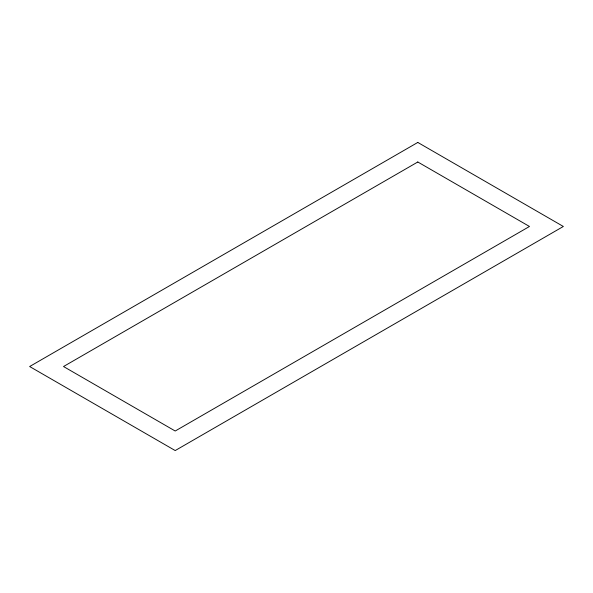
<?xml version="1.0" encoding="UTF-8"?>
<svg xmlns="http://www.w3.org/2000/svg" width="593" height="593" viewBox="0 0 593 593"><rect width="100%" height="100%" fill="white"/><g stroke="black" fill="none" stroke-linecap="round" stroke-linejoin="round"><path stroke-width="0.89" d="M417.798 142.439L29.65 366.526L175.202 450.561L563.35 226.474L417.798 142.439M417.798 161.985L63.518 366.526L175.202 431.015L529.482 226.474L417.798 161.985"/></g></svg>
